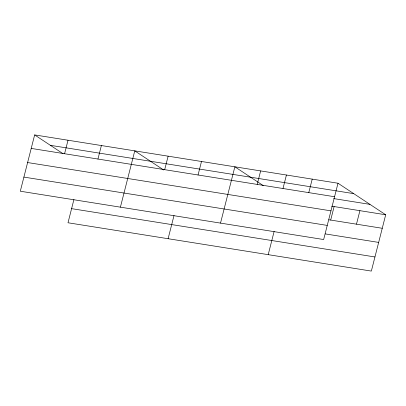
<?xml version="1.0" encoding="UTF-8"?>
<svg xmlns="http://www.w3.org/2000/svg" width="406" height="406" viewBox="0 0 406 406"><rect width="100%" height="100%" fill="white"/><g stroke="black" fill="none" stroke-linecap="round" stroke-linejoin="round"><path stroke-width="0.61" d="M34.652 134.914L20.3 191.221L323.653 239.535L338 183.233L34.652 134.914L63.062 153.707M64.579 153.732L68.02 140.227M73.917 199.549L68 222.767L371.348 271.086L385.7 214.779L338 183.233M97.947 159.045L101.388 145.546M120.404 207.161L134.756 150.859L163.674 169.987M164.684 169.672L168.125 156.173M168.104 238.713L174.022 215.495M198.052 174.991L201.493 161.486M220.514 223.107L234.861 166.805L263.271 185.598M257.206 184.41L260.647 170.911M282.992 188.516L286.433 175.016M268.209 254.658L274.126 231.435M308.778 192.627L312.219 179.122M330.687 220.067L334.128 206.568M356.473 224.178L359.914 210.673M50.39 145.328L353.743 193.642M31.211 148.418L334.559 196.732M333.737 198.6L369.957 204.37M331.677 206.177L385.7 214.779M27.608 162.542L330.961 210.856M328.845 219.773L382.259 228.284M23.898 177.092L327.251 225.411M325.247 233.902L378.656 242.407M71.598 208.643L374.951 256.962"/></g></svg>
